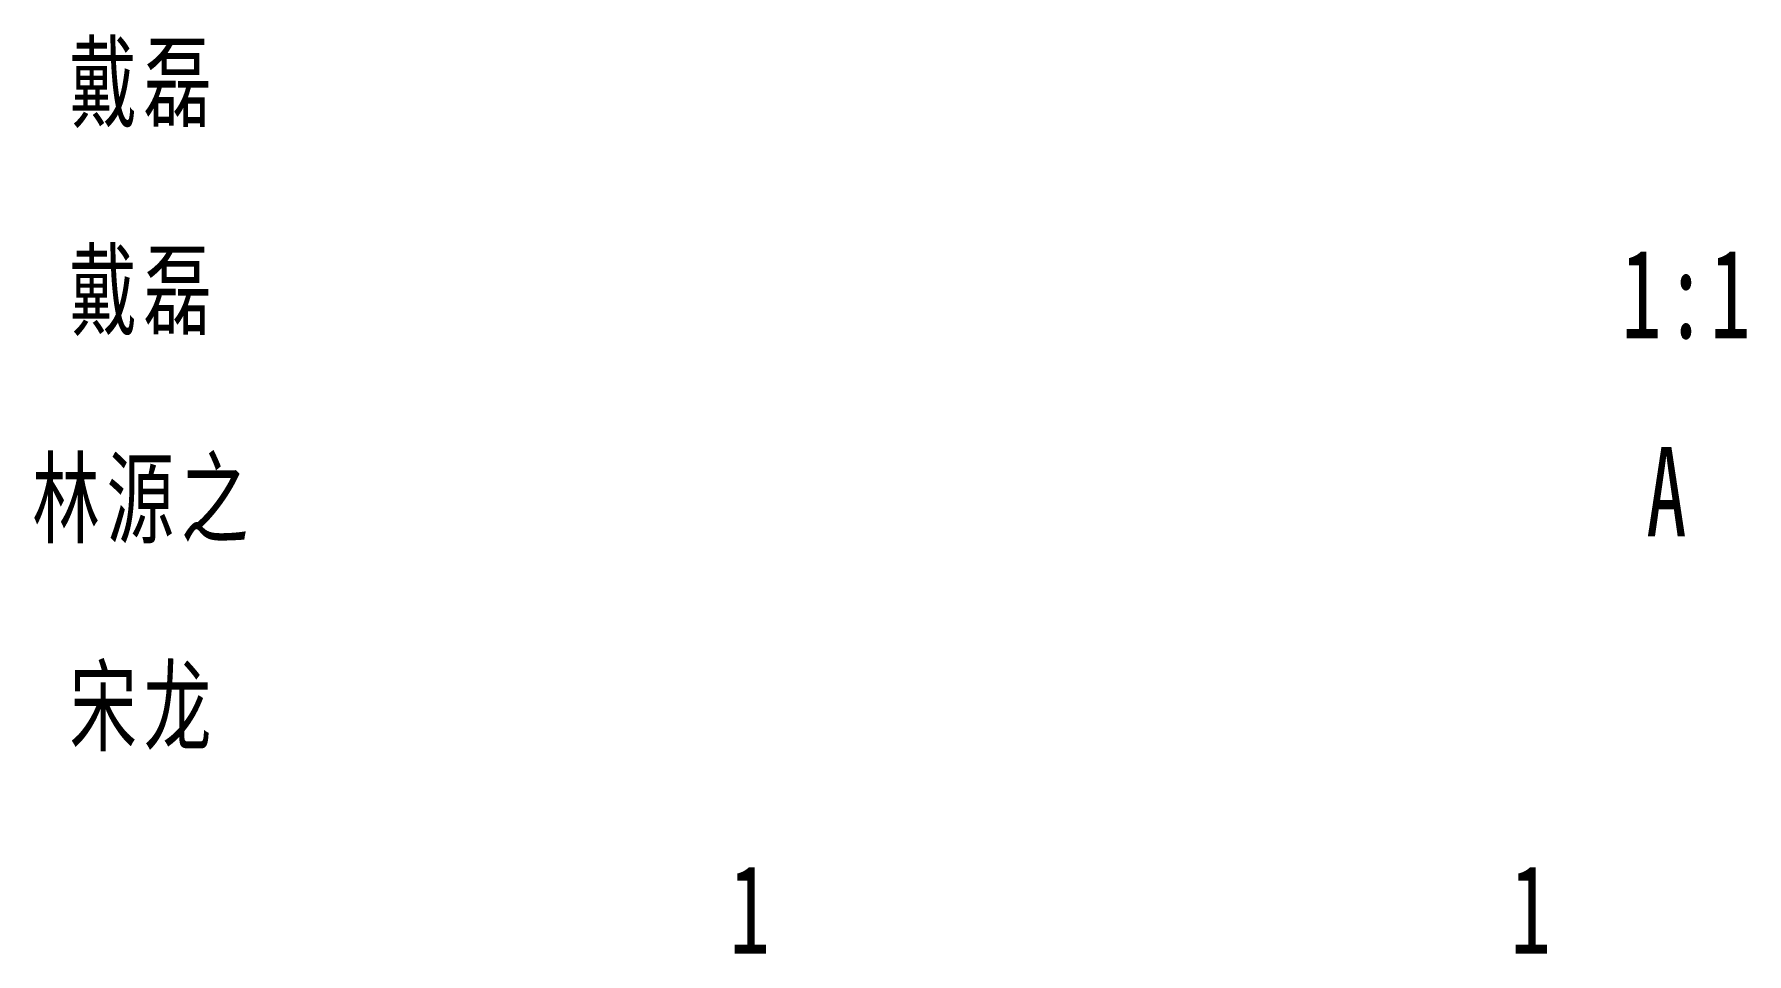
# Model space of a CAD drawing. Header units: millimetres. Extents: x 181 to 287, y 8 to 195.
# Drawn here: x 180.5 to 238.2, y 7.7 to 38.7 of the extents above; entities outside this region: 3.
import ezdxf

# ---------------------------------------------------------------- set-up
doc = ezdxf.new("R2010")
doc.units = ezdxf.units.MM
doc.layers.add('标注线', color=3, linetype='Continuous', lineweight=13)
doc.styles.add('标准', font='geniso.shx', dxfattribs={"width": 0.667, "bigfont": 'hztxt.shx'})

msp = doc.modelspace()

# ---------------------------------------------------------------- texts
at = {"layer": '标注线', "color": 6, "attachment_point": 5, "line_spacing_factor": 0.89982, "style": '标准'}
for s, insert, char_height, width in [('{\\fSimSun|b0|i0|c134|p2;\\T1.1;首次发行}', (227.193, 192.502), 3, 50), ('{\\fSimSun|b0|i0|c134|p2;\\T1.1;戴磊}', (284.693, 192.502), 3, 15), ('{\\fSimSun|b0|i0|c134|p2;\\T1.1;A}', (197.193, 192.502), 3, 10), ('{\\fSimSun|b0|i0|c134|p2;\\T1.1;戴磊}', (184.193, 36.891), 2.5, 16), ('{\\fSimSun|b0|i0|c134|p2;\\T1.1;戴磊}', (184.193, 29.891), 2.5, 16), ('{\\fSimSun|b0|i0|c134|p2;\\T1.1;1:1}', (236.193, 29.891), 3, 12), ('{\\fSimSun|b0|i0|c134|p2;\\T1.1;林源之}', (184.193, 22.891), 2.5, 16), ('{\\fSimSun|b0|i0|c134|p2;\\T1.1;A}', (235.535, 23.25), 3, 7.02606), ('{\\fSimSun|b0|i0|c134|p2;\\T1.1;宋龙}', (184.193, 15.891), 2.5, 16), ('{\\fSimSun|b0|i0|c134|p2;\\T1.1;1}', (204.665, 9.189), 3, 7.02606), ('{\\fSimSun|b0|i0|c134|p2;\\T1.1;1}', (230.968, 9.189), 3, 7.02606)]:
    msp.add_mtext(s, dxfattribs=dict(at, insert=insert, char_height=char_height, width=width))

doc.saveas('drawing.dxf')
